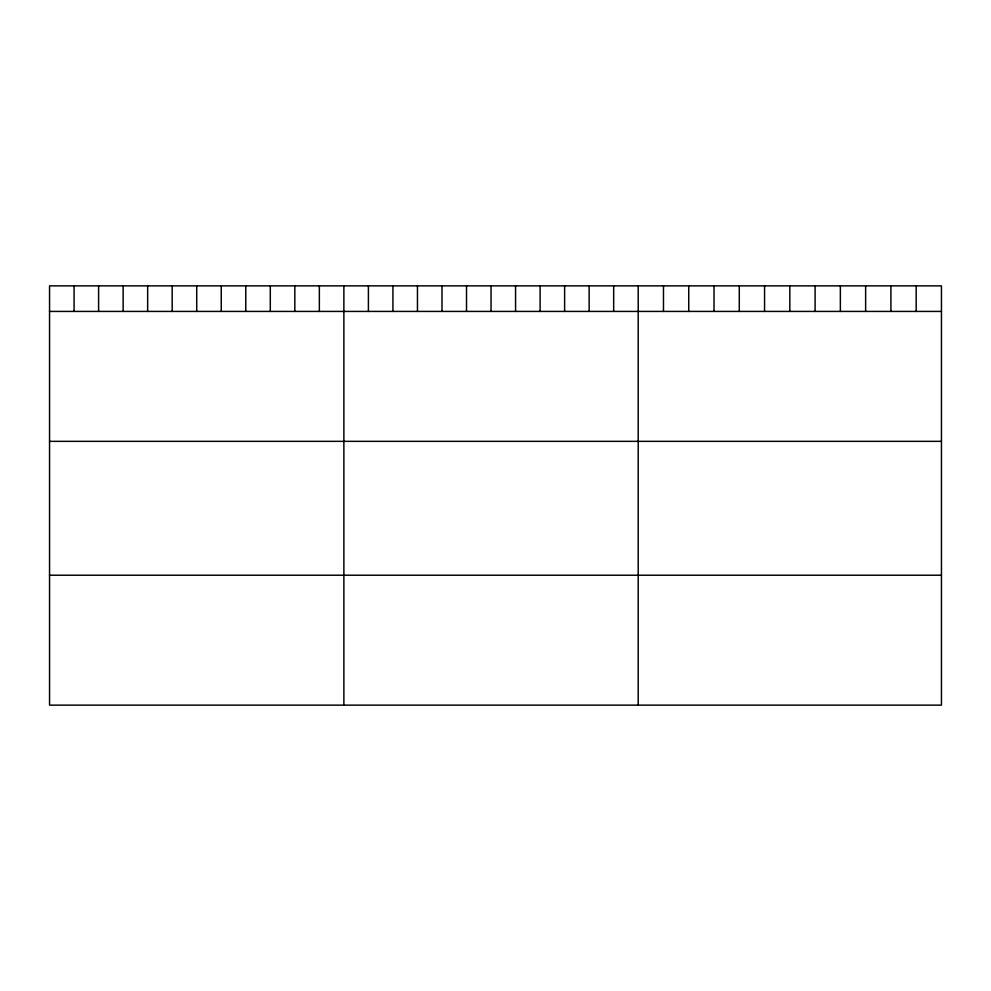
<?xml version="1.0" encoding="UTF-8"?>
<svg xmlns="http://www.w3.org/2000/svg" width="991" height="991" viewBox="0 0 991 991"><rect width="100%" height="100%" fill="white"/><g stroke="black" fill="none" stroke-linecap="round" stroke-linejoin="round"><path stroke-width="1.49" d="M941.45 311.422L941.45 705.134L49.55 705.134L49.55 285.866L941.45 285.866L941.45 311.422L49.55 311.422M49.55 441.342L941.45 441.342M49.55 575.214L941.45 575.214M916.18 285.866L916.18 311.422M890.909 285.866L890.909 311.422M865.638 285.866L865.638 311.422M840.368 285.866L840.368 311.422M815.097 285.866L815.097 311.422M789.827 285.866L789.827 311.422M764.557 285.866L764.557 311.422M739.286 285.866L739.286 311.422M714.015 285.866L714.015 311.422M688.745 285.866L688.745 311.422M663.475 285.866L663.475 311.422M638.204 285.866L638.204 705.134M613.677 285.866L613.677 311.422M589.149 285.866L589.149 311.422M564.622 285.866L564.622 311.422M540.095 285.866L540.095 311.422M515.568 285.866L515.568 311.422M491.04 285.866L491.04 311.422M466.513 285.866L466.513 311.422M441.986 285.866L441.986 311.422M417.459 285.866L417.459 311.422M392.931 285.866L392.931 311.422M368.404 285.866L368.404 311.422M343.877 285.866L343.877 705.134M319.35 285.866L319.35 311.422M294.822 285.866L294.822 311.422M270.295 285.866L270.295 311.422M245.768 285.866L245.768 311.422M221.241 285.866L221.241 311.422M196.714 285.866L196.714 311.422M172.186 285.866L172.186 311.422M147.659 285.866L147.659 311.422M123.132 285.866L123.132 311.422M98.604 285.866L98.604 311.422M74.077 285.866L74.077 311.422"/></g></svg>
